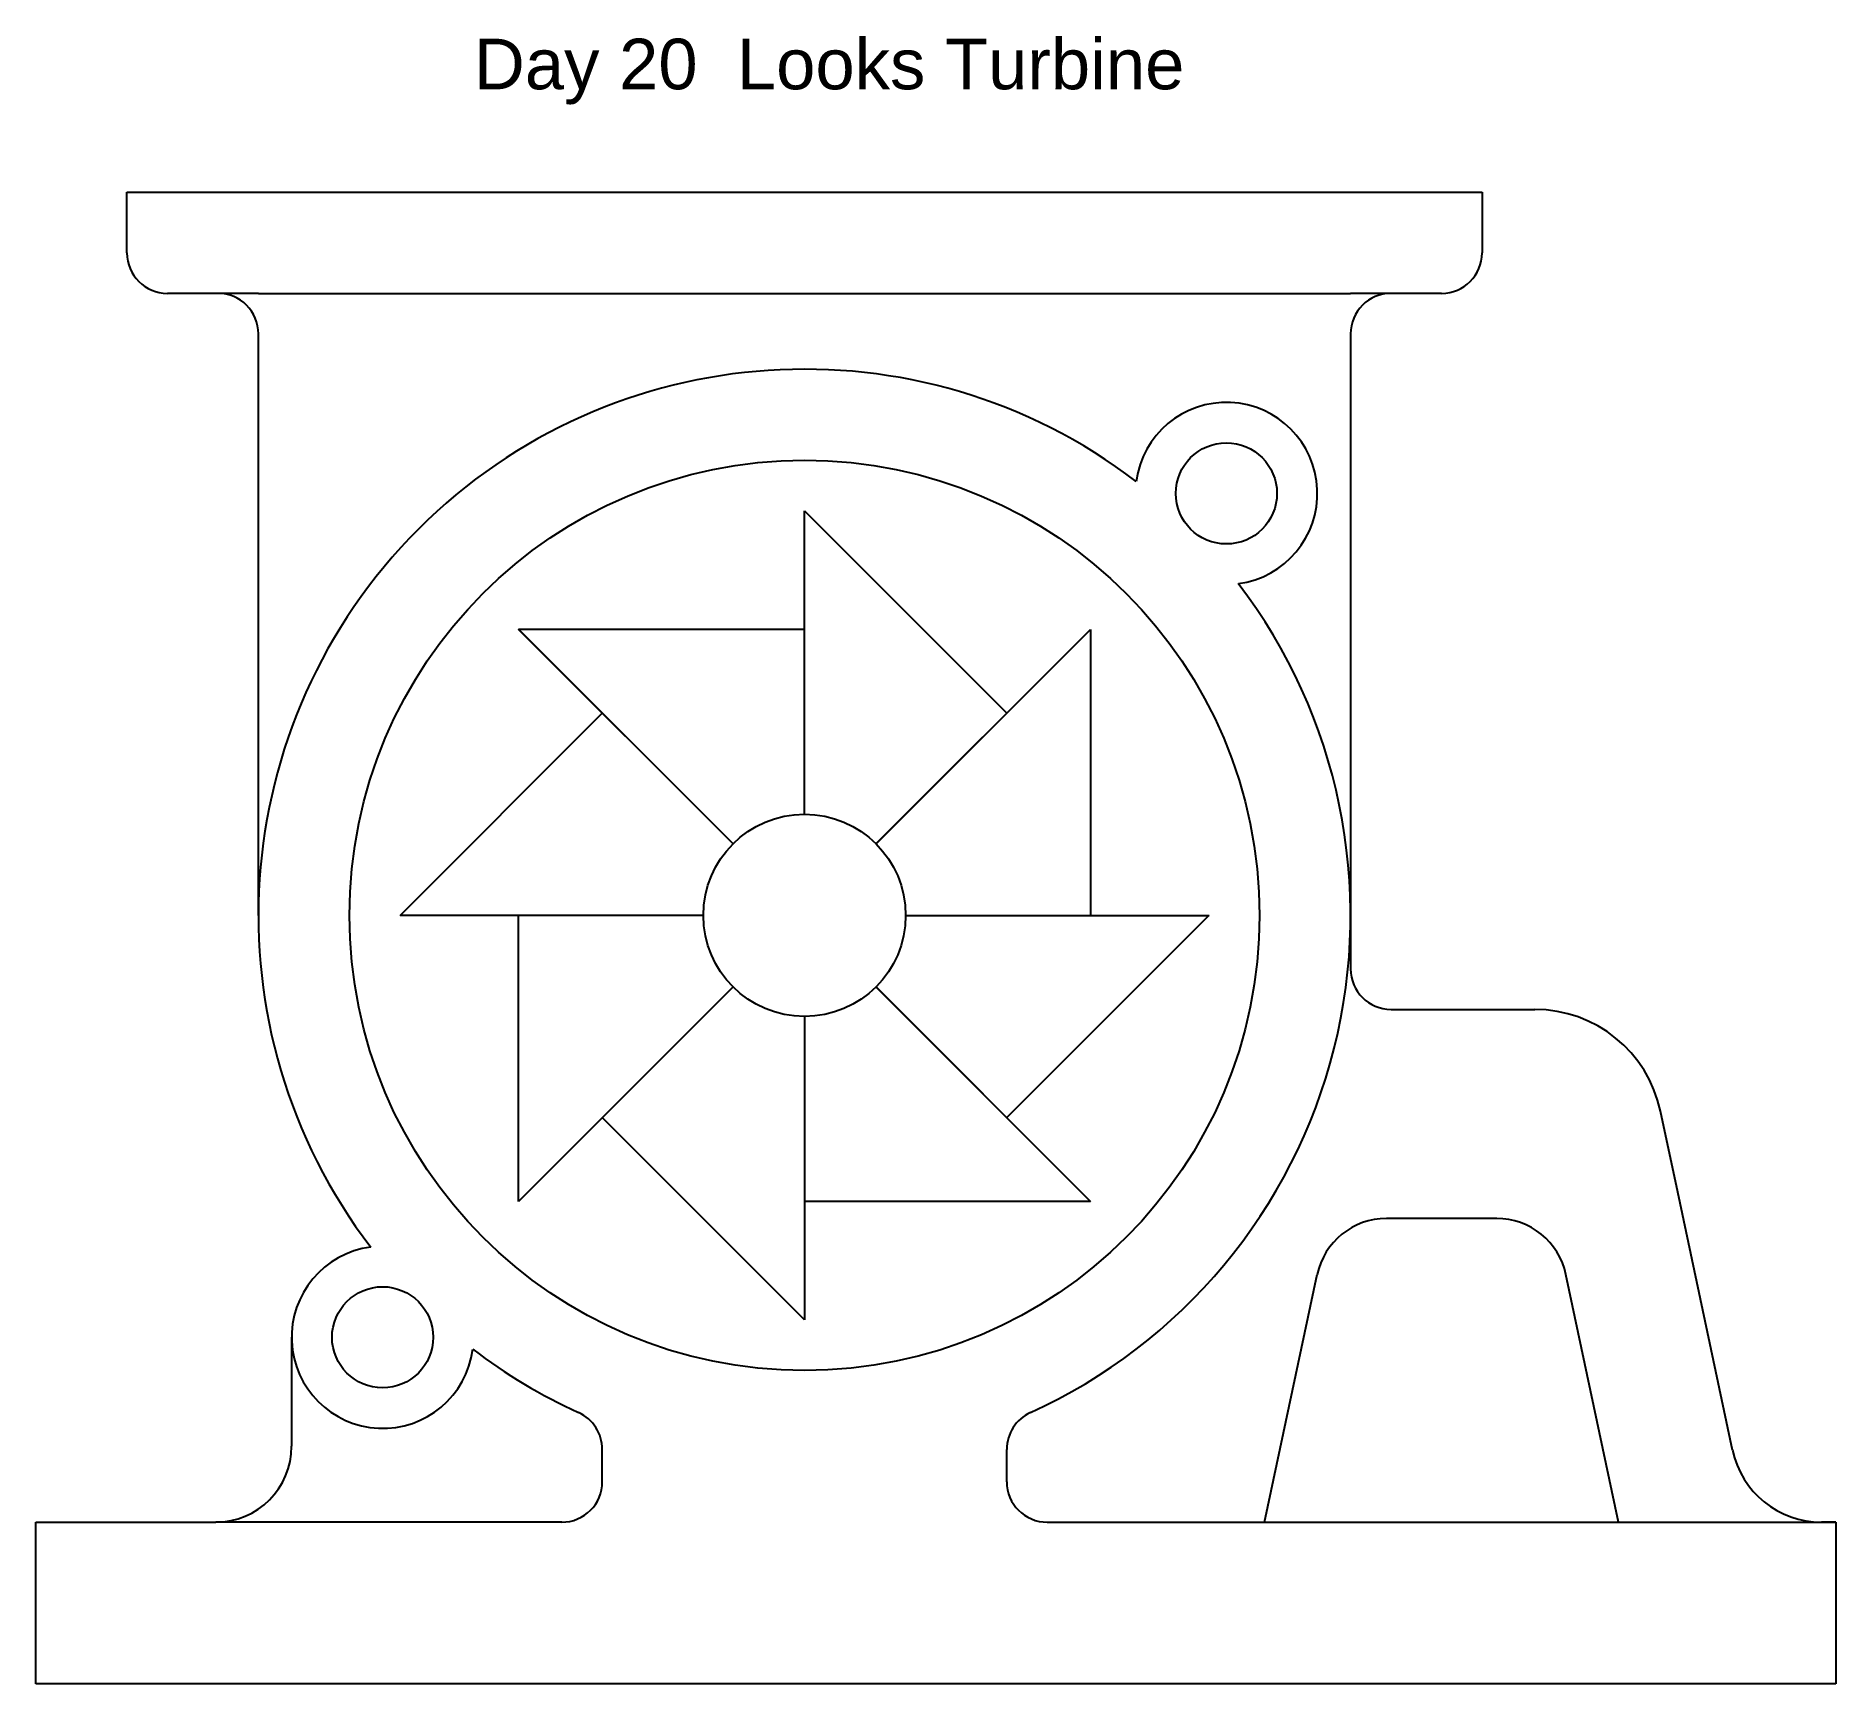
# Model space of a CAD drawing. Header units: inches. Extents: x 857 to 1035, y 229 to 392.
import ezdxf

# ---------------------------------------------------------------- set-up
doc = ezdxf.new("R2010")
doc.units = ezdxf.units.IN
doc.header["$LTSCALE"] = 20
doc.header["$MEASUREMENT"] = 0
doc.styles.get("Standard").update_dxf_attribs({"font": 'arial.ttf'})

# ---------------------------------------------------------------- blocks, each defined once
blk = doc.blocks.new('*U1')
for p, q in [((-16.46, -7.07), (4.75, 14.14)), ((4.75, 14.14), (4.75, -14.14)), ((-13.54, -14.14), (16.46, -14.14))]:
    blk.add_line(p, q)
blk = doc.blocks.new('*U2')
at = {"color": 0, "linetype": 'ByBlock', "lineweight": -2, "transparency": 16777216}
for p, rotation in [((939.24, 331.87), 45.00000000000002), ((918.46, 328.77), 90), ((905.96, 311.87), 135), ((959.24, 298.59), 314.9999999999999), ((909.07, 291.09), 180), ((925.96, 278.59), 225), ((946.74, 281.69), 270)]:
    blk.add_blockref('*U1', p, dxfattribs=dict(at, rotation=rotation))
blk.add_blockref('*U1', (956.14, 319.37), dxfattribs=at)
blk = doc.blocks.new('*U3')
blk.add_circle((-0.04, -0.04), 5)
blk.add_arc((-0.04, -0.04), 9, 277.5343, 172.4657)
blk = doc.blocks.new('*U4')
at = {"color": 0, "linetype": 'ByBlock', "lineweight": -2, "transparency": 16777216}
blk.add_blockref('*U3', (974.36, 346.99), dxfattribs=at)
at = {"color": 0, "linetype": 'ByBlock', "lineweight": -2, "transparency": 16777216, "rotation": 180}
blk.add_blockref('*U3', (890.84, 263.47), dxfattribs=at)

msp = doc.modelspace()

# ---------------------------------------------------------------- linework, layer by layer
for p, q in [((865.6, 370.73), (865.6, 376.73)), ((865.6, 376.73), (999.6, 376.73)), ((999.6, 376.73), (999.6, 370.73)), ((878.6, 366.73), (869.6, 366.73)), ((878.6, 366.73), (986.6, 366.73)), ((995.6, 366.73), (986.6, 366.73)), ((878.6, 305.23), (878.6, 362.73)), ((986.6, 362.73), (986.6, 305.23)), ((986.6, 305.23), (986.6, 299.93)), ((990.6, 295.93), (1004.82, 295.93)), ((1018.95, 277.86), (1017.24, 285.87)), ((1024.37, 252.36), (1018.95, 277.86)), ((1001.05, 275.26), (990.15, 275.26)), ((978.1, 245.23), (983.31, 269.71)), ((1013.1, 245.23), (1007.9, 269.71)), ((881.88, 263.51), (881.88, 252.73)), ((912.6, 249.23), (912.6, 252.43)), ((952.6, 249.23), (952.6, 252.43)), ((856.6, 229.23), (856.6, 245.23)), ((856.6, 245.23), (874.38, 245.23)), ((908.6, 245.23), (874.38, 245.23)), ((956.6, 245.23), (978.1, 245.23)), ((978.1, 245.23), (1014.6, 245.23)), ((1014.6, 245.23), (1034.6, 245.23)), ((1034.6, 245.23), (1033.17, 245.23)), ((1034.6, 245.23), (1034.6, 229.23)), ((932.6, 229.23), (856.6, 229.23)), ((1034.6, 229.23), (932.6, 229.23))]:
    msp.add_line(p, q)
for radius in [45, 10]:
    msp.add_circle((932.6, 305.23), radius)
for centre, radius, start, end in [((869.6, 370.73), 4, 180, 270), ((995.6, 370.73), 4, 270, 0), ((874.6, 362.73), 4, 0, 90), ((990.6, 362.73), 4, 90, 180), ((932.6, 305.23), 54, 52.6017, 217.3983), ((932.6, 305.23), 54, 294.4433, 37.3983), ((990.6, 299.93), 4, 180, 270), ((1004.82, 283.23), 12.7, 12, 90), ((990.15, 268.26), 7, 90, 168), ((1001.05, 268.26), 7, 12, 90), ((932.6, 305.23), 54, 232.6017, 245.5567), ((908.6, 252.43), 4, 0, 65.5567), ((956.6, 252.43), 4, 114.4433, 180), ((874.38, 252.73), 7.5, 270, 0), ((1033.17, 254.23), 9, 192, 270), ((908.6, 249.23), 4, 270, 0), ((956.6, 249.23), 4, 180, 270)]:
    msp.add_arc(centre, radius, start, end)

# ---------------------------------------------------------------- block references
for name in ['*U4', '*U2']:
    msp.add_blockref(name, (0, 0))

# ---------------------------------------------------------------- texts
at = {"insert": (899.9, 391.91), "char_height": 5, "attachment_point": 1}
msp.add_mtext_dynamic_manual_height_columns('{\\C30;\\c2005496;Day 20  Looks Turbine}', width=132.4763, gutter_width=1, heights=[0], dxfattribs=at)

doc.saveas('drawing.dxf')
